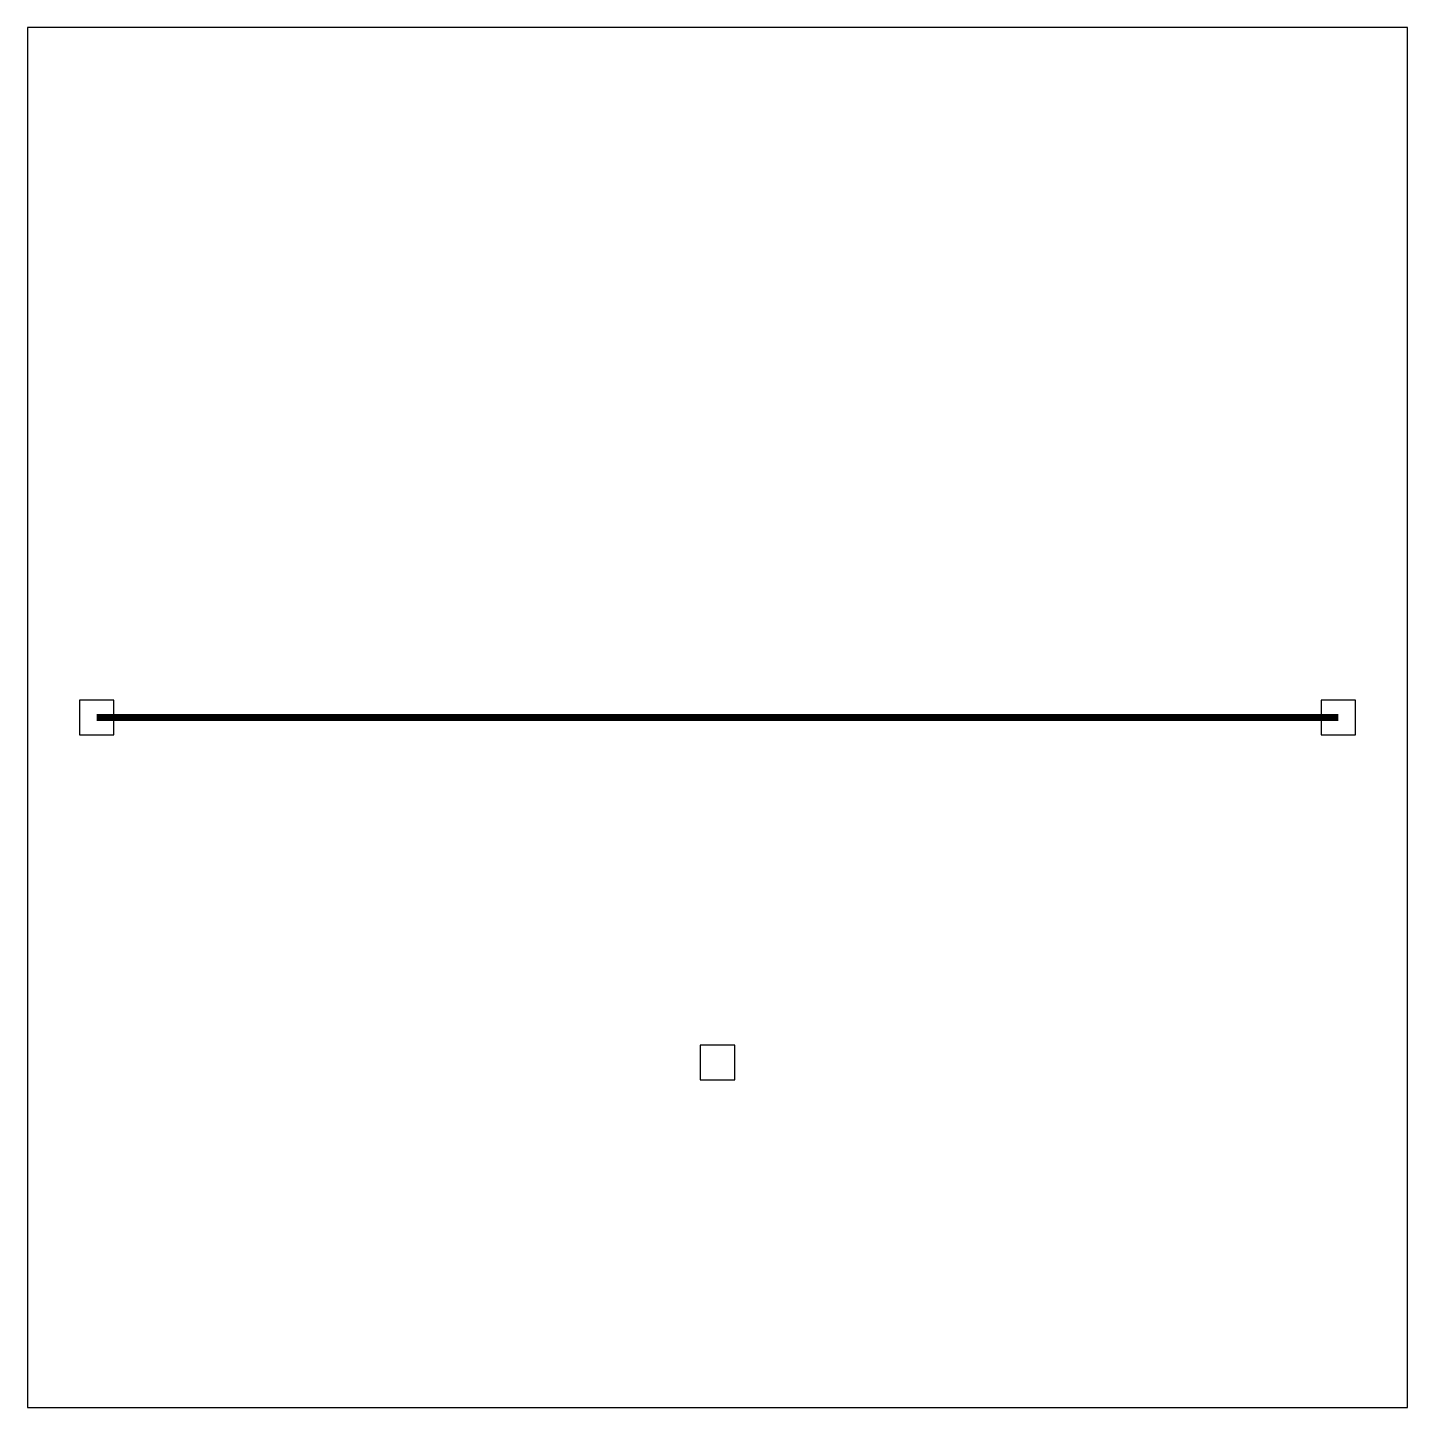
# Model space of a CAD drawing. Header units: millimetres. Extents: x 0 to 40, y 0 to 40.
import ezdxf

# ---------------------------------------------------------------- set-up
doc = ezdxf.new("R2010")
doc.units = ezdxf.units.MM

msp = doc.modelspace()

# ---------------------------------------------------------------- linework, layer by layer
at = {"layer": 'Edge_Cuts'}
msp.add_lwpolyline([(0, 0), (40, 0), (40, 40), (0, 40)], close=True, dxfattribs=at)
at = {"layer": 'F_Cu'}
for points in [[(1.5, 19.5), (2.5, 19.5), (2.5, 20.5), (1.5, 20.5)], [(37.5, 19.5), (38.5, 19.5), (38.5, 20.5), (37.5, 20.5)], [(19.5, 9.5), (20.5, 9.5), (20.5, 10.5), (19.5, 10.5)]]:
    msp.add_lwpolyline(points, close=True, dxfattribs=at)
at = {"layer": 'F_Cu', "const_width": 0.2}
msp.add_lwpolyline([(2, 20), (38, 20)], dxfattribs=at)

doc.saveas('drawing.dxf')
